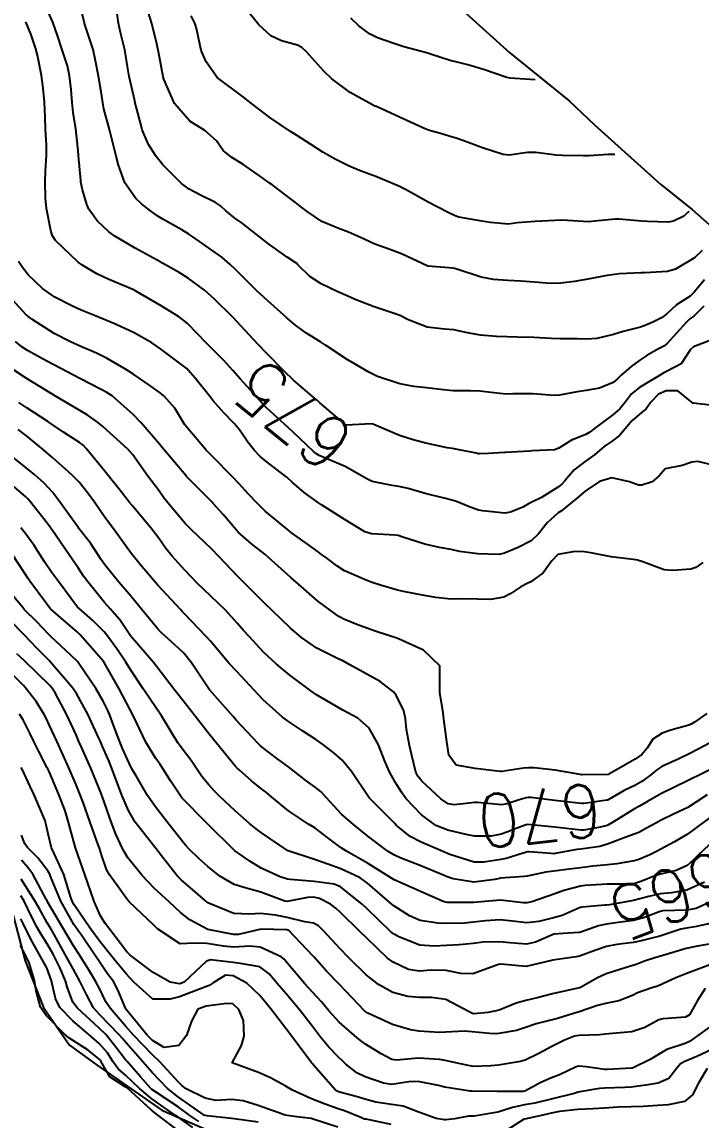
# Model space of a CAD drawing. Header units: metres. Extents: x 292545 to 299085, y 7450245 to 7463078.
# Drawn here: x 296644.5 to 296695.5, y 7461569.7 to 7461652.2 of the extents above; entities that cross this region are included whole.
import ezdxf
from ezdxf.enums import TextEntityAlignment as Align

# ---------------------------------------------------------------- set-up
doc = ezdxf.new("R2010")
doc.units = ezdxf.units.M
for name, color, linetype in [('Area', 45, 'Continuous'), ('Cotas', 45, 'Continuous'), ('Curvas de Nivel 1m', 11, 'Continuous'), ('Curvas de Nivel 5m', 15, 'Continuous'), ('Hidrografia', 140, 'Continuous')]:
    doc.layers.add(name, color=color, linetype=linetype)
doc.styles.add('Style-STANDARD', font='STANDARD.shx')

msp = doc.modelspace()

# ---------------------------------------------------------------- linework, layer by layer
at = {"layer": 'Area'}
msp.add_polyline3d([(296631.439, 7461694.826, 684.726), (296632.29, 7461693.951, 685.247), (296644.932, 7461682.669, 691.686), (296649.201, 7461678.788, 692.856), (296663.211, 7461666.838, 682.436), (296668.718, 7461661.372, 682.287), (296674.05, 7461656.344, 686.156), (296681.163, 7461649.913, 685.356), (296685.62, 7461646.312, 681.636), (296687.512, 7461644.494, 683.196), (296692.501, 7461640.023, 680.466), (296694.862, 7461638.131, 679.416), (296697.853, 7461635.472, 678.546)], dxfattribs=at)
at = {"layer": 'Curvas de Nivel 1m', "flags": 128}
for points, elevation in [([(296695.733, 7461630.871), (296694.97, 7461630.129), (296694.681, 7461629.921), (296694.412, 7461629.638), (296692.947, 7461628.039), (296692.731, 7461627.876), (296692.314, 7461627.666), (296691.445, 7461627.165), (296690.93, 7461626.82), (296690.274, 7461626.335), (296689.52, 7461625.694), (296689.207, 7461625.4), (296688.907, 7461625.149), (296687.899, 7461624.711), (296686.901, 7461624.536), (296686.208, 7461624.429), (296684.897, 7461624.181), (296684.48, 7461624.171), (296682.898, 7461624.302), (296681.389, 7461624.284), (296680.898, 7461624.274), (296680.398, 7461624.308), (296678.903, 7461624.492), (296678.213, 7461624.521), (296676.903, 7461624.527), (296676.168, 7461624.593), (296674.906, 7461624.745), (296673.955, 7461624.832), (296672.91, 7461625.03), (296671.229, 7461625.604), (296670.92, 7461625.745), (296670.563, 7461625.924), (296668.932, 7461626.858), (296667.312, 7461627.956), (296666.945, 7461628.192), (296665.838, 7461628.863), (296664.958, 7461629.513), (296664.405, 7461629.996), (296662.982, 7461631.277), (296662.159, 7461632.018), (296661.004, 7461633.17), (296660.581, 7461633.608), (296660.136, 7461634.043), (296659.525, 7461634.559), (296659.026, 7461634.914), (296657.362, 7461636.077), (296657.045, 7461636.296), (296656.529, 7461636.604), (296655.056, 7461637.447), (296654.647, 7461637.695), (296654.087, 7461638.115), (296653.504, 7461638.56), (296653.071, 7461638.96), (296652.244, 7461640.138), (296651.771, 7461641.475), (296651.608, 7461642.145), (296651.132, 7461644.051), (296651.11, 7461644.127), (296651.107, 7461644.15), (296650.683, 7461645.691), (296650.591, 7461646.156), (296650.5, 7461646.819), (296650.267, 7461648.159), (296650.052, 7461649.304), (296649.86, 7461650.163), (296649.232, 7461652.109), (296649.213, 7461652.17), (296648.815, 7461653.742)], 677), ([(296695.774, 7461632.854), (296694.996, 7461631.924), (296694.704, 7461631.634), (296693.667, 7461630.965), (296692.973, 7461630.324), (296692.605, 7461630.027), (296691.902, 7461629.671), (296691.25, 7461629.387), (296690.959, 7461629.299), (296689.668, 7461628.981), (296688.953, 7461628.755), (296687.681, 7461628.45), (296686.95, 7461628.403), (296686.273, 7461628.414), (296684.95, 7461628.426), (296684.255, 7461628.452), (296682.95, 7461628.518), (296681.704, 7461628.542), (296680.951, 7461628.566), (296680.15, 7461628.609), (296678.952, 7461628.691), (296677.987, 7461628.868), (296676.956, 7461629.103), (296676.262, 7461629.156), (296674.957, 7461629.309), (296673.483, 7461629.885), (296672.967, 7461630.149), (296672.558, 7461630.307), (296670.976, 7461630.822), (296669.549, 7461631.37), (296668.988, 7461631.615), (296668.249, 7461631.947), (296666.999, 7461632.543), (296666.141, 7461633.109), (296665.252, 7461633.986), (296665.13, 7461634.104), (296665.015, 7461634.188), (296664.449, 7461634.565), (296663.028, 7461635.561), (296662.457, 7461636.016), (296661.049, 7461637.105), (296660.51, 7461637.49), (296659.834, 7461638.048), (296659.428, 7461638.416), (296659.069, 7461638.653), (296657.926, 7461639.219), (296657.079, 7461639.672), (296656.508, 7461640.086), (296655.104, 7461641.5), (296654.598, 7461642.108), (296654.016, 7461643.011), (296653.562, 7461644.124), (296653.467, 7461644.456), (296653.148, 7461645.666), (296653.031, 7461646.131), (296652.993, 7461646.294), (296652.57, 7461648.136), (296652.458, 7461648.869), (296652.248, 7461650.14), (296651.929, 7461651.436), (296651.785, 7461652.144), (296651.528, 7461653.869)], 678), ([(296689.033, 7461642.27), (296688.553, 7461642.267), (296687.11, 7461642.177), (296686.675, 7461642.168), (296685.109, 7461642.182), (296684.644, 7461642.22), (296683.113, 7461642.424), (296682.474, 7461642.418), (296681.109, 7461642.22), (296680.652, 7461642.263), (296679.117, 7461642.782), (296677.634, 7461643.326), (296677.129, 7461643.485), (296676.852, 7461643.566), (296675.941, 7461643.858), (296675.293, 7461644.026), (296675.135, 7461644.063), (296674.843, 7461644.166), (296673.143, 7461644.941), (296671.235, 7461645.826), (296671.152, 7461645.866), (296671.117, 7461645.875), (296671.026, 7461645.912), (296669.168, 7461646.916), (296667.791, 7461647.954), (296667.189, 7461648.523), (296666.505, 7461649.28), (296665.9, 7461649.98), (296665.537, 7461650.316), (296665.208, 7461650.486), (296664.015, 7461650.802), (296663.215, 7461651.189), (296662.307, 7461652.019), (296661.242, 7461653.325)], 681), ([(296696.257, 7461628.31), (296694.945, 7461627.811), (296694.734, 7461627.633), (296694.021, 7461626.549), (296692.918, 7461625.971), (296692.711, 7461625.867), (296692.387, 7461625.665), (296691.466, 7461625.115), (296690.904, 7461624.755), (296690.307, 7461624.278), (296689.833, 7461623.691), (296689.41, 7461623.172), (296688.883, 7461622.717), (296687.541, 7461621.72), (296687.172, 7461621.422), (296686.866, 7461621.242), (296685.786, 7461620.814), (296684.85, 7461620.216), (296684.525, 7461620.076), (296682.846, 7461619.998), (296682.634, 7461619.985), (296680.844, 7461619.887), (296680.763, 7461619.882), (296679.561, 7461619.813), (296678.886, 7461619.776), (296678.842, 7461619.777), (296678.807, 7461619.785), (296678.622, 7461619.823), (296676.848, 7461620.174), (296676.466, 7461620.237), (296674.854, 7461620.578), (296673.905, 7461620.832), (296672.862, 7461621.169), (296671.12, 7461621.916), (296670.946, 7461621.991), (296670.874, 7461622.018), (296670.752, 7461622.044), (296668.873, 7461621.94), (296666.889, 7461623.617), (296666.71, 7461623.782), (296666.5, 7461623.966), (296664.913, 7461625.314), (296664.204, 7461625.997), (296662.936, 7461627.285), (296662.23, 7461628.017), (296660.957, 7461629.405), (296660.658, 7461629.733), (296660.367, 7461630.039), (296658.983, 7461631.411), (296658.228, 7461632.068), (296657.002, 7461632.988), (296656.332, 7461633.416), (296655.072, 7461634.109), (296655.013, 7461634.143), (296654.946, 7461634.178), (296653.03, 7461635.245), (296651.504, 7461636.145), (296651.046, 7461636.469), (296650.184, 7461637.293), (296649.545, 7461638.173), (296649.395, 7461638.503), (296649.077, 7461639.614), (296648.957, 7461640.181), (296648.94, 7461640.326), (296648.765, 7461642.183), (296648.733, 7461642.567), (296648.562, 7461644.186), (296648.381, 7461645.417), (296648.29, 7461646.183), (296648.209, 7461647.142), (296648.097, 7461648.186), (296647.932, 7461648.931), (296647.517, 7461650.195), (296647.217, 7461651.14), (296646.837, 7461652.204), (296646.505, 7461652.942)], 676), ([(296695.596, 7461635.056), (296695.022, 7461634.518), (296693.603, 7461633.651), (296693.011, 7461633.488), (296691.298, 7461633.39), (296691.01, 7461633.384), (296689.4, 7461633.305), (296689.009, 7461633.261), (296688.472, 7461633.173), (296687.005, 7461632.909), (296686.007, 7461632.736), (296685.001, 7461632.6), (296684.184, 7461632.575), (296683.002, 7461632.669), (296681.984, 7461632.766), (296681.003, 7461632.812), (296679.944, 7461632.87), (296679.005, 7461633.051), (296677.184, 7461633.665), (296677.012, 7461633.712), (296676.894, 7461633.724), (296675.013, 7461633.87), (296673.022, 7461634.795), (296672.222, 7461635.1), (296671.029, 7461635.541), (296670.16, 7461635.929), (296669.04, 7461636.441), (296668.256, 7461636.736), (296667.052, 7461637.239), (296665.937, 7461637.977), (296665.452, 7461638.37), (296665.07, 7461638.668), (296663.279, 7461640.008), (296663.085, 7461640.152), (296662.619, 7461640.486), (296661.106, 7461641.55), (296660.286, 7461642.042), (296659.645, 7461642.579), (296659.125, 7461643.3), (296658.248, 7461644.069), (296657.14, 7461644.773), (296655.974, 7461646.092), (296655.18, 7461647.92), (296655.135, 7461648.101), (296654.815, 7461649.722), (296654.746, 7461650.107), (296654.63, 7461650.69), (296654.269, 7461652.114), (296654.029, 7461652.906)], 679), ([(296683.073, 7461647.89), (296681.185, 7461647.991), (296680.942, 7461648.046), (296679.191, 7461648.653), (296678.014, 7461649.013), (296677.197, 7461649.212), (296676.69, 7461649.34), (296675.202, 7461649.81), (296675.004, 7461649.872), (296673.208, 7461650.367), (296672.531, 7461650.576), (296671.214, 7461651.025), (296670.623, 7461651.325), (296669.827, 7461651.931), (296669.231, 7461652.5)], 682), ([(296696.835, 7461618.82), (296695.264, 7461619.201), (296694.838, 7461619.164), (296694.103, 7461618.908), (296692.833, 7461618.659), (296692.368, 7461618.124), (296691.84, 7461617.67), (296691.078, 7461617.42), (296690.82, 7461617.438), (296690.142, 7461617.687), (296688.826, 7461617.972), (296687.888, 7461617.714), (296686.816, 7461616.991), (296686.136, 7461616.41), (296685.344, 7461615.745), (296685.036, 7461615.511), (296684.797, 7461615.346), (296683.957, 7461614.591), (296683.316, 7461613.772), (296682.768, 7461613.244), (296681.797, 7461612.755), (296680.758, 7461612.315), (296680.338, 7461612.223), (296678.757, 7461612.267), (296677.372, 7461612.454), (296676.76, 7461612.586), (296675.872, 7461612.749), (296674.764, 7461612.989), (296673.13, 7461613.526), (296672.771, 7461613.649), (296672.556, 7461613.679), (296670.771, 7461613.762), (296670.268, 7461613.925), (296668.786, 7461614.833), (296667.017, 7461615.958), (296666.804, 7461616.096), (296665.718, 7461616.883), (296664.82, 7461617.663), (296664.431, 7461617.994), (296662.835, 7461619.228), (296662.413, 7461619.591), (296661.99, 7461620.023), (296661.488, 7461620.66), (296660.868, 7461621.577), (296660.491, 7461622.044), (296659.692, 7461622.859), (296658.89, 7461623.773), (296658.663, 7461624.062), (296657.526, 7461625.461), (296657.01, 7461626.079), (296656.924, 7461626.165), (296655.837, 7461627.002), (296654.939, 7461627.67), (296654.272, 7461628.117), (296652.95, 7461628.865), (296651.611, 7461629.489), (296650.959, 7461629.77), (296650.692, 7461629.886), (296649.97, 7461630.165), (296648.969, 7461630.579), (296648.264, 7461630.896), (296646.983, 7461631.561), (296646.072, 7461632.209), (296645.003, 7461633.233), (296644.553, 7461633.772), (296644.265, 7461634.231)], 674), ([(296695.654, 7461611.621), (296695.136, 7461611.237), (296694.745, 7461611.122), (296693.381, 7461611.013), (296692.744, 7461611.07), (296691.14, 7461611.676), (296690.754, 7461611.792), (296690.624, 7461611.811), (296688.756, 7461612.044), (296687.37, 7461612.332), (296686.76, 7461612.434), (296686.052, 7461612.445), (296684.758, 7461612.22), (296684.305, 7461611.757), (296683.67, 7461610.835), (296682.729, 7461610.17), (296682.464, 7461610.046), (296681.981, 7461609.787), (296681.234, 7461609.286), (296680.721, 7461609.019), (296679.697, 7461608.831), (296678.719, 7461608.874), (296677.659, 7461608.896), (296676.718, 7461608.869), (296675.602, 7461608.979), (296674.722, 7461609.147), (296673.172, 7461609.44), (296672.728, 7461609.534), (296671.438, 7461609.909), (296670.906, 7461610.089), (296670.735, 7461610.152), (296670.359, 7461610.301), (296668.744, 7461610.998), (296668.159, 7461611.361), (296667.387, 7461611.96), (296667.022, 7461612.233), (296666.757, 7461612.424), (296665.856, 7461613.066), (296664.772, 7461613.859), (296664.601, 7461613.992), (296662.795, 7461615.489), (296662.227, 7461616.019), (296661.542, 7461616.76), (296660.818, 7461617.557), (296660.346, 7461618.045), (296658.845, 7461619.547), (296658.369, 7461620.065), (296656.87, 7461621.822), (296656.755, 7461621.965), (296656.684, 7461622.083), (296656.005, 7461623.214), (296655.21, 7461624.105), (296654.897, 7461624.358), (296654.117, 7461624.905), (296652.917, 7461625.739), (296652.305, 7461626.136), (296650.931, 7461626.944), (296650.118, 7461627.346), (296648.94, 7461627.851), (296648.173, 7461628.188), (296646.949, 7461628.83), (296645.275, 7461629.901), (296644.962, 7461630.113), (296644.905, 7461630.164), (296644.845, 7461630.222), (296642.993, 7461632.25)], 673), ([(296695.958, 7461600.278), (296695.019, 7461599.626), (296694.77, 7461599.469), (296694.61, 7461599.413), (296693.238, 7461599.016), (296692.6, 7461598.798), (296691.899, 7461598.361), (296691.483, 7461597.671), (296691.062, 7461597.192), (296690.575, 7461596.851), (296688.596, 7461595.709), (296688.575, 7461595.697), (296686.624, 7461595.667), (296686.562, 7461595.671), (296686.173, 7461595.734), (296684.566, 7461596.033), (296682.987, 7461596.194), (296682.567, 7461596.196), (296682.19, 7461596.16), (296680.564, 7461595.924), (296680.437, 7461595.928), (296678.566, 7461596.151), (296677.117, 7461596.391), (296676.576, 7461597.141), (296676.476, 7461597.851), (296676.457, 7461597.979), (296676.207, 7461599.854), (296676.147, 7461600.325), (296675.911, 7461601.857), (296675.915, 7461602.582), (296675.913, 7461603.857), (296674.67, 7461605.028), (296672.803, 7461605.889), (296672.683, 7461605.927), (296671.185, 7461606.409), (296670.69, 7461606.586), (296669.673, 7461606.951), (296668.697, 7461607.36), (296668.323, 7461607.57), (296667.765, 7461607.954), (296666.715, 7461608.753), (296665.28, 7461609.985), (296664.738, 7461610.472), (296663.037, 7461612.007), (296662.755, 7461612.247), (296661.77, 7461613.032), (296660.772, 7461613.908), (296660.644, 7461614.041), (296659.628, 7461615.214), (296658.893, 7461616.059), (296658.804, 7461616.152), (296656.89, 7461618.079), (296656.824, 7461618.151), (296655.17, 7461620.105), (296655.032, 7461620.285), (296654.857, 7461620.51), (296653.467, 7461622.124), (296652.879, 7461622.745), (296651.306, 7461624.146), (296650.897, 7461624.4), (296650.419, 7461624.639), (296648.911, 7461625.413), (296647.445, 7461626.195), (296646.926, 7461626.467), (296646.385, 7461626.749), (296644.936, 7461627.54), (296644.527, 7461627.814), (296644.035, 7461628.234)], 672), ([(296696.146, 7461598.058), (296695.359, 7461597.622), (296694.579, 7461597.218), (296693.79, 7461596.856), (296692.569, 7461596.285), (296692.189, 7461596.041), (296691.744, 7461595.668), (296691.073, 7461595.157), (296690.551, 7461594.87), (296689.756, 7461594.481), (296688.534, 7461593.787), (296688.48, 7461593.765), (296688.102, 7461593.714), (296686.739, 7461593.519), (296686.531, 7461593.514), (296684.543, 7461593.75), (296682.736, 7461593.968), (296682.545, 7461593.978), (296682.374, 7461593.952), (296681.853, 7461593.787), (296680.87, 7461593.464), (296680.537, 7461593.418), (296678.766, 7461593.592), (296678.54, 7461593.596), (296676.97, 7461593.41), (296676.538, 7461593.495), (296675.975, 7461593.856), (296674.556, 7461595.186), (296674.251, 7461595.566), (296674.112, 7461595.877), (296673.804, 7461597.111), (296673.633, 7461597.884), (296673.408, 7461599.081), (296673.324, 7461599.889), (296673.209, 7461600.481), (296672.631, 7461601.66), (296672.532, 7461601.791), (296672.431, 7461601.893), (296671.42, 7461602.688), (296670.645, 7461603.111), (296669.138, 7461603.935), (296668.657, 7461604.204), (296668.168, 7461604.44), (296666.671, 7461605.19), (296665.515, 7461605.982), (296664.69, 7461606.689), (296663.309, 7461608.004), (296662.712, 7461608.588), (296661.272, 7461610.032), (296661, 7461610.3), (296660.738, 7461610.56), (296659.341, 7461612.054), (296658.759, 7461612.651), (296657.247, 7461614.075), (296656.78, 7461614.546), (296655.468, 7461616.1), (296655.19, 7461616.488), (296654.812, 7461617.025), (296653.986, 7461618.118), (296652.847, 7461619.709), (296652.47, 7461620.134), (296650.867, 7461621.574), (296650.566, 7461621.851), (296650.192, 7461622.16), (296649.414, 7461622.707), (296648.882, 7461623.041), (296646.93, 7461624.2), (296646.893, 7461624.222), (296646.846, 7461624.248), (296644.911, 7461625.406), (296643.658, 7461626.239)], 671), ([(296695.985, 7461594.175), (296695.175, 7461593.63), (296694.529, 7461593.224), (296693.459, 7461592.715), (296692.519, 7461592.259), (296692.13, 7461592.051), (296691.429, 7461591.671), (296690.839, 7461591.347), (296690.508, 7461591.204), (296689.747, 7461590.934), (296688.5, 7461590.458), (296687.917, 7461590.298), (296686.497, 7461590.09), (296686.178, 7461590.051), (296684.563, 7461589.749), (296684.503, 7461589.74), (296684.272, 7461589.753), (296682.607, 7461589.891), (296682.494, 7461589.891), (296682.406, 7461589.868), (296682.172, 7461589.783), (296680.892, 7461589.391), (296680.486, 7461589.313), (296679.201, 7461589.101), (296678.482, 7461589.1), (296676.662, 7461589.676), (296676.491, 7461589.75), (296676.243, 7461589.852), (296674.5, 7461590.605), (296673.671, 7461591.049), (296672.628, 7461591.898), (296672.515, 7461592.013), (296670.623, 7461593.919), (296670.544, 7461594.019), (296669.28, 7461595.933), (296668.571, 7461596.763), (296667.939, 7461597.312), (296667.096, 7461597.962), (296666.588, 7461598.327), (296665.594, 7461598.984), (296664.607, 7461599.627), (296664.1, 7461599.995), (296662.626, 7461601.295), (296662.282, 7461601.668), (296661.97, 7461602.02), (296660.654, 7461603.421), (296660.092, 7461604.046), (296658.679, 7461605.707), (296658.367, 7461606.063), (296656.7, 7461607.799), (296656.559, 7461607.939), (296656.423, 7461608.084), (296654.73, 7461609.918), (296654.561, 7461610.112), (296653.538, 7461611.329), (296652.866, 7461612.129), (296652.754, 7461612.276), (296651.393, 7461614.144), (296650.785, 7461614.985), (296649.961, 7461616.163), (296649.474, 7461616.835), (296648.818, 7461617.647), (296648.299, 7461618.185), (296646.842, 7461619.495), (296646.003, 7461620.209), (296644.862, 7461621.129), (296644.236, 7461621.599)], 669), ([(296696.524, 7461592.713), (296695.083, 7461591.631), (296694.509, 7461591.221), (296693.522, 7461590.631), (296692.497, 7461590.08), (296692.223, 7461589.936), (296691.669, 7461589.668), (296690.844, 7461589.32), (296690.486, 7461589.2), (296689.199, 7461588.982), (296688.481, 7461588.914), (296687.401, 7461588.799), (296686.477, 7461588.695), (296685.63, 7461588.584), (296684.473, 7461588.445), (296683.862, 7461588.37), (296682.467, 7461588.066), (296682.226, 7461588.023), (296680.465, 7461587.909), (296680.372, 7461587.893), (296680.039, 7461587.806), (296678.461, 7461587.612), (296676.904, 7461587.846), (296676.465, 7461587.998), (296676.221, 7461588.098), (296674.478, 7461588.845), (296672.935, 7461589.445), (296672.489, 7461589.635), (296672.03, 7461589.905), (296670.504, 7461591.068), (296669.413, 7461591.931), (296668.525, 7461592.714), (296667.37, 7461593.958), (296666.984, 7461594.4), (296666.551, 7461594.756), (296665.832, 7461595.253), (296664.883, 7461595.987), (296664.565, 7461596.235), (296663.64, 7461596.931), (296662.58, 7461597.735), (296662.429, 7461597.86), (296662.268, 7461598.015), (296660.609, 7461599.772), (296660.372, 7461600.042), (296658.633, 7461602.027), (296658.609, 7461602.06), (296658.556, 7461602.139), (296657.262, 7461604.074), (296656.67, 7461604.798), (296656.012, 7461605.425), (296655.246, 7461606.102), (296654.957, 7461606.377), (296654.689, 7461606.676), (296653.503, 7461608.122), (296652.717, 7461609.057), (296651.8, 7461610.139), (296650.746, 7461611.456), (296650.456, 7461611.86), (296650.274, 7461612.157), (296649.679, 7461613.083), (296648.804, 7461614.18), (296648.774, 7461614.22), (296647.352, 7461616.195), (296646.81, 7461616.894), (296646.195, 7461617.588), (296645.49, 7461618.213), (296644.831, 7461618.738), (296642.948, 7461620.249)], 668), ([(296696.504, 7461590.752), (296695.298, 7461589.628), (296694.894, 7461589.226), (296694.481, 7461588.868), (296693.646, 7461588.478), (296692.471, 7461588.204), (296692.055, 7461588.078), (296691.06, 7461587.674), (296690.617, 7461587.523), (296690.461, 7461587.48), (296690.234, 7461587.457), (296688.46, 7461587.447), (296686.826, 7461587.36), (296686.459, 7461587.31), (296685.216, 7461586.982), (296684.452, 7461586.695), (296682.814, 7461586.142), (296682.446, 7461586.047), (296682.174, 7461586.054), (296680.447, 7461586.254), (296678.715, 7461586.095), (296678.445, 7461586.072), (296678.207, 7461586.071), (296676.445, 7461586.085), (296676.156, 7461586.143), (296674.453, 7461586.902), (296673.787, 7461587.211), (296672.462, 7461587.786), (296672.261, 7461587.902), (296670.48, 7461589.04), (296668.904, 7461589.936), (296668.495, 7461590.192), (296667.498, 7461590.95), (296666.51, 7461591.68), (296666.049, 7461591.975), (296664.528, 7461592.969), (296663.282, 7461594.003), (296662.883, 7461594.343), (296662.549, 7461594.603), (296661.758, 7461595.225), (296660.825, 7461596.036), (296660.687, 7461596.161), (296660.565, 7461596.287), (296659.122, 7461598.055), (296658.593, 7461598.719), (296657.525, 7461600.071), (296656.624, 7461601.233), (296656.26, 7461601.716), (296655.962, 7461602.09), (296654.658, 7461603.789), (296654.399, 7461604.113), (296652.683, 7461606.107), (296651.869, 7461607.317), (296651.139, 7461608.146), (296650.71, 7461608.611), (296649.46, 7461610.169), (296649.154, 7461610.59), (296648.743, 7461611.21), (296648.074, 7461612.187), (296646.772, 7461614.099), (296646.733, 7461614.161), (296646.703, 7461614.201), (296646.413, 7461614.571), (296645.113, 7461616.225), (296644.968, 7461616.391), (296644.806, 7461616.542), (296643.907, 7461617.327)], 667), ([(296695.773, 7461587.62), (296694.457, 7461587.009), (296693.309, 7461586.797), (296692.454, 7461586.723), (296691.588, 7461586.532), (296690.449, 7461586.241), (296688.64, 7461585.902), (296688.445, 7461585.881), (296688.282, 7461585.875), (296686.585, 7461585.729), (296686.458, 7461585.714), (296686.443, 7461585.713), (296685.082, 7461585.098), (296684.435, 7461584.918), (296683.325, 7461584.66), (296682.431, 7461584.553), (296681.574, 7461584.646), (296680.433, 7461584.771), (296679.328, 7461584.713), (296678.431, 7461584.593), (296677.746, 7461584.521), (296676.429, 7461584.497), (296675.753, 7461584.533), (296674.432, 7461584.731), (296673.63, 7461585.077), (296672.442, 7461585.829), (296672.346, 7461585.901), (296670.459, 7461587.527), (296669.909, 7461587.926), (296668.473, 7461588.618), (296667.486, 7461588.958), (296666.486, 7461589.31), (296664.52, 7461589.963), (296664.493, 7461589.97), (296664.457, 7461589.99), (296662.506, 7461591.319), (296662.107, 7461591.614), (296661.611, 7461592.024), (296660.527, 7461592.977), (296659.372, 7461594.052), (296658.957, 7461594.466), (296658.551, 7461594.912), (296658.041, 7461595.551), (296657.68, 7461596.073), (296657.229, 7461596.74), (296656.578, 7461597.605), (296656.374, 7461597.876), (296656.236, 7461598.085), (296655.665, 7461599.026), (296655.009, 7461600.104), (296654.844, 7461600.335), (296654.618, 7461600.641), (296653.617, 7461602.12), (296652.655, 7461603.601), (296652.317, 7461604.135), (296651.655, 7461605.128), (296650.904, 7461606.157), (296650.808, 7461606.282), (296650.686, 7461606.418), (296649.809, 7461607.278), (296648.787, 7461608.179), (296648.704, 7461608.268), (296647.261, 7461610.195), (296646.74, 7461610.899), (296646.205, 7461611.666), (296645.86, 7461612.213), (296645.431, 7461612.892), (296644.769, 7461613.813), (296644.436, 7461614.233)], 666), ([(296696.432, 7461584.565), (296695.055, 7461584.257), (296694.428, 7461584.164), (296693.993, 7461584.078), (296692.721, 7461583.657), (296692.504, 7461583.577), (296692.421, 7461583.557), (296690.915, 7461583.175), (296690.414, 7461583.077), (296689.189, 7461582.92), (296688.409, 7461582.769), (296687.616, 7461582.507), (296686.398, 7461582.056), (296686.136, 7461581.994), (296684.393, 7461581.75), (296682.388, 7461581.279), (296680.755, 7461581.43), (296680.389, 7461581.457), (296679.834, 7461581.255), (296678.382, 7461580.714), (296677.481, 7461580.74), (296676.384, 7461580.979), (296675.255, 7461580.991), (296674.384, 7461580.933), (296673.561, 7461581.058), (296672.39, 7461581.588), (296671.973, 7461581.904), (296670.415, 7461583.392), (296669.863, 7461583.926), (296668.437, 7461585.326), (296668.121, 7461585.626), (296667.693, 7461585.951), (296666.862, 7461586.379), (296666.45, 7461586.469), (296665.967, 7461586.458), (296664.445, 7461586.153), (296664.266, 7461586.171), (296662.456, 7461586.854), (296661.294, 7461587.194), (296660.464, 7461587.424), (296659.381, 7461588.051), (296658.48, 7461588.772), (296657.797, 7461589.382), (296657.074, 7461590.081), (296656.796, 7461590.386), (296656.5, 7461590.764), (296655.46, 7461592.101), (296654.53, 7461593.281), (296653.962, 7461594.116), (296653.093, 7461595.589), (296652.779, 7461596.128), (296652.567, 7461596.536), (296652.078, 7461597.638), (296651.872, 7461598.141), (296651.419, 7461599.329), (296651.128, 7461600.152), (296650.973, 7461600.512), (296650.623, 7461601.212), (296650.076, 7461602.166), (296648.802, 7461604.038), (296648.698, 7461604.18), (296648.663, 7461604.221), (296648.21, 7461604.642), (296646.682, 7461606.066), (296646.616, 7461606.135), (296646.549, 7461606.202), (296645.645, 7461607.168), (296644.702, 7461608.102), (296644.58, 7461608.231), (296643.884, 7461609.07)], 664), ([(296696.414, 7461582.99), (296695.242, 7461582.796), (296694.408, 7461582.618), (296693.654, 7461582.398), (296692.399, 7461582.034), (296692.11, 7461581.95), (296691.259, 7461581.671), (296690.637, 7461581.431), (296690.39, 7461581.341), (296689.885, 7461581.185), (296688.383, 7461580.711), (296687.698, 7461580.398), (296686.524, 7461579.728), (296686.424, 7461579.678), (296686.372, 7461579.659), (296686.274, 7461579.633), (296684.367, 7461579.208), (296683.221, 7461578.915), (296682.362, 7461578.729), (296681.626, 7461578.522), (296680.355, 7461578.004), (296679.534, 7461577.812), (296678.45, 7461577.729), (296678.352, 7461577.739), (296678.145, 7461577.832), (296676.362, 7461578.786), (296675.276, 7461578.948), (296674.364, 7461578.941), (296673.51, 7461579.028), (296672.367, 7461579.33), (296671.291, 7461579.911), (296670.38, 7461580.65), (296669.072, 7461581.933), (296668.403, 7461582.622), (296667.164, 7461583.959), (296666.793, 7461584.331), (296666.428, 7461584.516), (296665.773, 7461584.633), (296664.432, 7461584.946), (296663.563, 7461585.132), (296662.435, 7461585.261), (296661.626, 7461585.214), (296660.435, 7461585.262), (296658.49, 7461586.06), (296658.443, 7461586.089), (296658.283, 7461586.225), (296656.468, 7461587.795), (296656.179, 7461588.093), (296655.01, 7461589.583), (296654.606, 7461590.109), (296654.494, 7461590.248), (296653.027, 7461592.125), (296652.526, 7461592.984), (296652.034, 7461594.138), (296651.618, 7461595.209), (296651.279, 7461596.149), (296651.079, 7461596.663), (296650.579, 7461597.792), (296650.413, 7461598.162), (296650.277, 7461598.474), (296649.501, 7461600.171), (296648.629, 7461601.783), (296648.348, 7461602.183), (296646.662, 7461604.14), (296646.61, 7461604.201), (296645.651, 7461605.193), (296644.683, 7461606.191), (296644.641, 7461606.23), (296642.702, 7461608.193)], 663), ([(296696.179, 7461581.401), (296694.384, 7461580.728), (296693.616, 7461580.412), (296692.375, 7461579.85), (296692.237, 7461579.798), (296691.81, 7461579.666), (296690.754, 7461579.289), (296690.364, 7461579.098), (296689.355, 7461578.698), (296688.355, 7461578.497), (296687.735, 7461578.333), (296686.354, 7461577.86), (296685.948, 7461577.736), (296684.733, 7461577.369), (296684.346, 7461577.266), (296683.141, 7461576.972), (296682.337, 7461576.689), (296681.654, 7461576.466), (296680.329, 7461576.235), (296679.917, 7461576.218), (296678.331, 7461576.355), (296677.752, 7461576.415), (296676.33, 7461576.331), (296675.878, 7461576.307), (296674.331, 7461576.408), (296673.708, 7461576.504), (296672.338, 7461576.92), (296670.497, 7461577.772), (296670.352, 7461577.857), (296670.275, 7461577.921), (296668.373, 7461579.915), (296667.376, 7461580.948), (296666.466, 7461581.969), (296666.394, 7461582.054), (296664.564, 7461583.989), (296664.423, 7461584.033), (296662.469, 7461584.065), (296662.423, 7461584.063), (296662.249, 7461584.022), (296660.784, 7461583.67), (296660.417, 7461583.664), (296658.49, 7461584.059), (296658.423, 7461584.079), (296657.126, 7461584.776), (296656.435, 7461585.321), (296655.606, 7461586.098), (296654.459, 7461587.162), (296653.563, 7461588.119), (296652.486, 7461589.446), (296652.217, 7461589.861), (296652.08, 7461590.136), (296651.583, 7461591.223), (296651.211, 7461592.15), (296650.542, 7461594.072), (296650.509, 7461594.16), (296650.49, 7461594.214), (296649.704, 7461596.169), (296648.997, 7461597.758), (296648.804, 7461598.178), (296648.59, 7461598.677), (296647.893, 7461600.187), (296647.007, 7461601.818), (296646.761, 7461602.199), (296646.635, 7461602.353), (296644.722, 7461604.229), (296644.693, 7461604.259), (296644.663, 7461604.287), (296644.145, 7461604.758)], 662), ([(296695.836, 7461579.618), (296695.263, 7461578.722), (296694.638, 7461577.636), (296694.341, 7461577.467), (296692.652, 7461577.345), (296692.339, 7461577.267), (296691.302, 7461576.702), (296690.33, 7461576.368), (296688.863, 7461576.236), (296688.328, 7461576.187), (296687.902, 7461576.141), (296686.328, 7461576.097), (296686.02, 7461576.042), (296685.272, 7461575.746), (296684.318, 7461575.26), (296683.345, 7461574.738), (296682.307, 7461574.232), (296681.962, 7461574.128), (296680.303, 7461573.854), (296679.726, 7461573.809), (296678.359, 7461573.772), (296678.302, 7461573.778), (296678.036, 7461573.833), (296676.306, 7461574.203), (296675.883, 7461574.279), (296674.308, 7461574.387), (296672.652, 7461574.241), (296672.307, 7461574.282), (296671.499, 7461574.72), (296670.318, 7461575.444), (296670.043, 7461575.647), (296669.687, 7461575.926), (296668.34, 7461577.083), (296667.573, 7461577.952), (296667.014, 7461578.615), (296666.366, 7461579.313), (296665.764, 7461579.976), (296664.389, 7461581.608), (296664.213, 7461581.815), (296663.995, 7461581.996), (296662.404, 7461582.728), (296661.644, 7461582.788), (296660.403, 7461582.728), (296659.649, 7461582.803), (296658.407, 7461583.009), (296657.46, 7461583.022), (296656.406, 7461582.979), (296654.69, 7461584.107), (296654.425, 7461584.366), (296652.571, 7461586.129), (296652.445, 7461586.275), (296651.103, 7461588.151), (296650.88, 7461588.557), (296650.488, 7461589.661), (296650.337, 7461590.162), (296650.255, 7461590.402), (296649.62, 7461592.169), (296649.11, 7461593.598), (296648.897, 7461594.176), (296648.551, 7461595.033), (296648.053, 7461596.185), (296647.624, 7461597.138), (296647.145, 7461598.194), (296646.601, 7461599.374), (296646.337, 7461599.931), (296646.189, 7461600.206), (296645.581, 7461601.174), (296644.777, 7461602.228), (296644.635, 7461602.383), (296642.719, 7461604.249)], 661), ([(296696.317, 7461575.048), (296695.202, 7461574.517), (296694.308, 7461574.126), (296693.983, 7461573.966), (296693.691, 7461573.646), (296693.091, 7461572.852), (296692.286, 7461572.521), (296691.559, 7461572.392), (296690.281, 7461572.216), (296689.79, 7461572.178), (296688.279, 7461572.126), (296687.889, 7461572.104), (296686.274, 7461571.821), (296686.206, 7461571.799), (296685.992, 7461571.734), (296684.268, 7461571.316), (296683.036, 7461571.002), (296682.264, 7461570.871), (296681.36, 7461570.691), (296680.258, 7461570.34), (296678.47, 7461570.041), (296678.255, 7461570.042), (296678.05, 7461570.037), (296677.019, 7461569.842), (296676.353, 7461569.748), (296676.252, 7461569.753), (296675.616, 7461569.856), (296674.258, 7461570.361), (296673.158, 7461570.782), (296672.263, 7461570.906), (296671.086, 7461571.09), (296670.267, 7461571.319), (296669.797, 7461571.456), (296668.282, 7461571.856), (296668.087, 7461571.952), (296666.629, 7461573.638), (296666.346, 7461573.97), (296666.328, 7461573.994), (296666.303, 7461574.02), (296664.811, 7461575.985), (296664.332, 7461576.626), (296663.266, 7461578.006), (296662.852, 7461578.507), (296662.364, 7461579.107), (296661.422, 7461580.03), (296660.378, 7461580.579), (296659.811, 7461580.613), (296658.892, 7461580.055), (296658.591, 7461579.838), (296658.37, 7461579.758), (296657.858, 7461579.558), (296656.362, 7461579.002), (296655.648, 7461578.809), (296654.36, 7461578.83), (296652.888, 7461580.125), (296652.379, 7461580.694), (296651.712, 7461581.466), (296651.175, 7461582.148), (296650.407, 7461583.121), (296649.63, 7461584.168), (296648.44, 7461585.908), (296648.285, 7461586.182), (296648.186, 7461586.444), (296647.666, 7461588.188), (296646.931, 7461589.753), (296646.741, 7461590.198), (296646.503, 7461591.24), (296646.326, 7461592.017), (296646.266, 7461592.204), (296646.092, 7461592.634), (296645.405, 7461594.217), (296645.131, 7461594.803), (296644.561, 7461596.035), (296644.461, 7461596.231)], 659), ([(296672.248, 7461569.416), (296670.373, 7461569.797), (296670.252, 7461569.817), (296670.172, 7461569.841), (296669.973, 7461569.924), (296668.735, 7461570.42), (296668.263, 7461570.592), (296667.289, 7461570.938), (296666.273, 7461571.328), (296664.85, 7461571.984), (296664.286, 7461572.3), (296663.19, 7461572.905), (296662.296, 7461573.307), (296660.303, 7461574.04), (296661.016, 7461575.333), (296661.213, 7461576.031), (296661.166, 7461577.206), (296660.815, 7461578.035), (296660.357, 7461578.476), (296659.914, 7461578.488), (296658.355, 7461578.305), (296657.74, 7461578.069), (296657.245, 7461577.171), (296656.883, 7461576.082), (296656.315, 7461575.336), (296655.215, 7461575.2), (296654.319, 7461575.714), (296653.915, 7461576.114), (296652.352, 7461578.049), (296652.301, 7461578.131), (296651.735, 7461579.508), (296651.386, 7461580.145), (296650.959, 7461580.732), (296650.387, 7461581.55), (296649.982, 7461582.164), (296649.045, 7461583.542), (296648.6, 7461584.178), (296648.426, 7461584.438), (296647.446, 7461586.19), (296646.694, 7461587.973), (296646.605, 7461588.199), (296646.475, 7461588.455), (296645.717, 7461589.443), (296644.935, 7461590.223), (296644.744, 7461590.475), (296644.502, 7461591.145)], 658), ([(296668.245, 7461569.205), (296666.403, 7461569.817), (296666.252, 7461569.852), (296665.161, 7461569.981), (296664.255, 7461570.117), (296664.08, 7461570.168), (296662.265, 7461570.841), (296661.124, 7461571.178), (296660.271, 7461571.277), (296659.106, 7461571.216), (296658.273, 7461571.37), (296656.853, 7461572.081), (296656.524, 7461572.325), (296656.288, 7461572.578), (296654.887, 7461574.104), (296654.309, 7461574.673), (296652.902, 7461576.124), (296652.332, 7461576.761), (296651.136, 7461578.148), (296650.829, 7461578.625), (296650.367, 7461579.574), (296650.058, 7461580.163), (296649.581, 7461580.968), (296648.809, 7461582.176), (296648.403, 7461582.826), (296647.599, 7461584.188), (296646.442, 7461586.142), (296646.421, 7461586.179), (296646.409, 7461586.201), (296646.357, 7461586.288), (296645.339, 7461588.217), (296644.976, 7461588.721), (296644.483, 7461589.271)], 657), ([(296662.249, 7461569.586), (296660.451, 7461569.838), (296660.251, 7461569.861), (296658.435, 7461570.058), (296658.253, 7461570.09), (296658.2, 7461570.115), (296656.273, 7461571.452), (296655.461, 7461572.098), (296654.295, 7461573.321), (296653.6, 7461574.117), (296652.317, 7461575.566), (296652.062, 7461575.876), (296651.836, 7461576.137), (296650.345, 7461577.655), (296649.904, 7461578.164), (296649.359, 7461579.174), (296648.879, 7461580.175), (296648.382, 7461581.086), (296647.776, 7461582.186), (296646.935, 7461583.675), (296646.631, 7461584.198), (296646.426, 7461584.553), (296645.839, 7461585.611), (296645.499, 7461586.214), (296644.467, 7461587.841)], 656), ([(296657.357, 7461569.186), (296656.252, 7461569.95), (296656.064, 7461570.092), (296654.271, 7461571.322), (296653.36, 7461572.119), (296652.293, 7461573.102), (296651.747, 7461573.588), (296651.358, 7461574.144), (296650.941, 7461574.783), (296650.316, 7461575.49), (296649.558, 7461576.168), (296648.338, 7461577.193), (296647.36, 7461578.195), (296647.031, 7461578.871), (296646.733, 7461580.196), (296646.387, 7461581.162), (296645.825, 7461582.209), (296645.305, 7461583.11), (296644.745, 7461584.225), (296644.644, 7461584.445), (296644.429, 7461584.858)], 654), ([(296656.242, 7461568.95), (296654.722, 7461570.105), (296654.258, 7461570.474), (296652.439, 7461572.128), (296652.284, 7461572.236), (296651.13, 7461572.986), (296650.441, 7461574.158), (296650.391, 7461574.246), (296650.305, 7461574.338), (296649.502, 7461574.977), (296648.319, 7461575.739), (296648.041, 7461575.905), (296647.725, 7461576.189), (296646.343, 7461577.582), (296645.913, 7461578.214), (296645.593, 7461579.44), (296645.467, 7461580.214), (296645.055, 7461581.558), (296644.734, 7461582.225), (296644.619, 7461582.441), (296644.409, 7461582.84)], 653), ([(296695.971, 7461573.615), (296695.361, 7461572.55), (296694.872, 7461571.631), (296694.268, 7461571.135), (296693.046, 7461570.871), (296692.265, 7461570.827), (296691.18, 7461570.754), (296690.263, 7461570.73), (296689.277, 7461570.709), (296688.262, 7461570.64), (296687.397, 7461570.583), (296686.261, 7461570.536), (296684.899, 7461570.39), (296684.258, 7461570.255), (296683.857, 7461570.164), (296682.253, 7461569.813), (296682.228, 7461569.806), (296682.184, 7461569.781), (296681.008, 7461569.029)], 658)]:
    msp.add_lwpolyline(points, dxfattribs=dict(at, elevation=elevation))
at = {"layer": 'Curvas de Nivel 5m', "flags": 128}
for points, elevation in [([(296694.613, 7461637.97), (296694.567, 7461637.968), (296694.499, 7461637.92), (296694.236, 7461637.638), (296693.449, 7461637.254), (296693.056, 7461637.188), (296691.503, 7461637.226), (296691.056, 7461637.249), (296689.357, 7461637.399), (296689.059, 7461637.407), (296687.527, 7461637.251), (296687.055, 7461637.199), (296685.498, 7461637.304), (296685.057, 7461637.337), (296683.566, 7461637.254), (296683.055, 7461637.24), (296681.714, 7461637.129), (296681.052, 7461637.045), (296679.715, 7461637.152), (296679.055, 7461637.267), (296677.329, 7461637.567), (296677.06, 7461637.663), (296676.68, 7461637.846), (296675.606, 7461638.4), (296675.071, 7461638.673), (296673.335, 7461639.633), (296673.082, 7461639.767), (296673.002, 7461639.811), (296672.816, 7461639.893), (296671.093, 7461640.615), (296670.002, 7461641.024), (296669.105, 7461641.391), (296667.982, 7461641.951), (296667.118, 7461642.449), (296666.197, 7461643.047), (296665.13, 7461643.724), (296664.694, 7461643.994), (296663.143, 7461645.036), (296661.853, 7461646.023), (296661.161, 7461646.569), (296659.183, 7461648.06), (296658.357, 7461649.231), (296657.987, 7461650.072), (296657.663, 7461651.639), (296657.532, 7461652.077), (296657.239, 7461652.676)], 680), ([(296696.89, 7461623.355), (296694.938, 7461623.584), (296694.893, 7461623.594), (296694.871, 7461623.609), (296694.853, 7461623.631), (296693.777, 7461624.522), (296692.902, 7461624.527), (296692.311, 7461624.253), (296691.755, 7461623.671), (296691.407, 7461623.156), (296690.883, 7461622.726), (296690.314, 7461622.25), (296689.833, 7461621.69), (296689.401, 7461621.159), (296688.859, 7461620.772), (296688.235, 7461620.326), (296687.522, 7461619.72), (296686.838, 7461619.22), (296685.993, 7461618.577), (296685.282, 7461617.745), (296685.069, 7461617.499), (296684.818, 7461617.299), (296683.543, 7461616.501), (296682.807, 7461616.141), (296682.565, 7461616.023), (296682.14, 7461615.787), (296681.197, 7461615.396), (296680.796, 7461615.334), (296679.119, 7461615.496), (296678.799, 7461615.564), (296678.056, 7461615.831), (296677.163, 7461616.202), (296676.807, 7461616.302), (296676.22, 7461616.444), (296674.812, 7461616.815), (296673.529, 7461617.169), (296672.817, 7461617.335), (296672.328, 7461617.407), (296670.821, 7461617.705), (296670.37, 7461617.925), (296668.832, 7461618.805), (296667.328, 7461619.465), (296666.84, 7461619.656), (296666.654, 7461619.776), (296666.427, 7461619.966), (296664.865, 7461621.447), (296664.272, 7461621.996), (296662.885, 7461623.251), (296662.515, 7461623.642), (296662.183, 7461624.017), (296660.914, 7461625.42), (296660.363, 7461626.038), (296659.676, 7461626.795), (296658.938, 7461627.539), (296658.403, 7461628.065), (296656.958, 7461629.567), (296656.687, 7461629.811), (296656.282, 7461630.09), (296654.975, 7461630.91), (296653.132, 7461631.988), (296652.992, 7461632.061), (296652.85, 7461632.131), (296651.001, 7461632.914), (296650.143, 7461633.301), (296649.011, 7461633.971), (296648.738, 7461634.183), (296647.037, 7461635.819), (296646.8, 7461636.202), (296646.697, 7461636.552), (296646.377, 7461638.207), (296646.294, 7461638.985), (296646.259, 7461640.208), (296646.292, 7461641.01), (296646.368, 7461642.207), (296646.361, 7461642.968), (296646.301, 7461644.208), (296646.269, 7461645.082), (296646.211, 7461646.209), (296646.122, 7461647.257), (296645.99, 7461648.212), (296645.687, 7461649.726), (296645.556, 7461650.216), (296645.219, 7461651.265), (296644.804, 7461652.226)], 675), ([(296696.569, 7461596.235), (296695.324, 7461595.629), (296694.813, 7461595.382), (296694.557, 7461595.247), (296693.474, 7461594.726), (296692.542, 7461594.27), (296692.153, 7461594.049), (296691.505, 7461593.67), (296690.885, 7461593.321), (296690.527, 7461593.108), (296688.95, 7461592.136), (296688.515, 7461591.886), (296688.386, 7461591.839), (296687.809, 7461591.717), (296686.716, 7461591.523), (296686.511, 7461591.513), (296684.513, 7461591.75), (296682.515, 7461591.935), (296682.381, 7461591.915), (296682.03, 7461591.785), (296680.939, 7461591.365), (296680.507, 7461591.22), (296679.75, 7461591.056), (296678.505, 7461591.065), (296677.868, 7461591.191), (296676.509, 7461591.503), (296675.61, 7461591.859), (296674.525, 7461592.669), (296673.358, 7461593.888), (296673.012, 7461594.358), (296672.555, 7461595.121), (296672.12, 7461595.904), (296671.777, 7461596.702), (296671.305, 7461597.913), (296670.602, 7461599.17), (296669.741, 7461599.929), (296668.619, 7461600.528), (296667.713, 7461601.043), (296666.63, 7461601.685), (296666.209, 7461601.974), (296664.645, 7461603.158), (296663.601, 7461604.001), (296662.672, 7461604.876), (296662.132, 7461605.473), (296661.622, 7461606.026), (296661.168, 7461606.513), (296660.693, 7461607.055), (296659.807, 7461608.049), (296658.719, 7461609.1), (296657.676, 7461610.071), (296656.743, 7461611.051), (296656.26, 7461611.599), (296655.8, 7461612.094), (296655.317, 7461612.66), (296654.766, 7461613.461), (296654.286, 7461614.115), (296652.799, 7461615.892), (296652.607, 7461616.132), (296651.813, 7461617.14), (296651.005, 7461618.148), (296650.826, 7461618.369), (296649.349, 7461620.173), (296649.11, 7461620.43), (296648.857, 7461620.631), (296647.644, 7461621.413), (296646.87, 7461621.928), (296646.467, 7461622.204), (296644.883, 7461623.249), (296644.29, 7461623.632)], 670), ([(296696.449, 7461586.24), (296695.145, 7461585.629), (296694.442, 7461585.502), (296692.651, 7461585.448), (296692.44, 7461585.412), (296691.185, 7461584.923), (296690.433, 7461584.732), (296689.303, 7461584.568), (296688.43, 7461584.443), (296687.829, 7461584.316), (296686.424, 7461583.835), (296686.337, 7461583.818), (296685.173, 7461583.743), (296684.475, 7461583.697), (296684.422, 7461583.684), (296683.087, 7461583.095), (296682.411, 7461582.96), (296681.154, 7461583.051), (296680.413, 7461583.128), (296679.143, 7461583.088), (296678.41, 7461583.002), (296677.353, 7461582.897), (296676.408, 7461582.859), (296675.467, 7461582.799), (296674.408, 7461582.874), (296672.819, 7461583.492), (296672.42, 7461583.725), (296672.204, 7461583.902), (296670.44, 7461585.606), (296670.094, 7461585.923), (296668.456, 7461587.25), (296667.972, 7461587.462), (296666.468, 7461587.659), (296664.654, 7461587.804), (296664.47, 7461587.825), (296663.909, 7461587.996), (296662.48, 7461588.671), (296661.636, 7461589.174), (296660.492, 7461589.986), (296660.426, 7461590.041), (296658.512, 7461591.927), (296658.447, 7461591.996), (296658.389, 7461592.062), (296656.541, 7461593.952), (296656.427, 7461594.091), (296655.674, 7461595.219), (296655.133, 7461596.104), (296654.907, 7461596.446), (296654.571, 7461596.907), (296653.82, 7461598.118), (296653.127, 7461599.602), (296652.878, 7461600.127), (296652.618, 7461600.614), (296652.096, 7461601.607), (296651.813, 7461602.142), (296650.707, 7461604.114), (296650.679, 7461604.16), (296648.899, 7461606.178), (296648.793, 7461606.288), (296648.685, 7461606.384), (296647.25, 7461607.642), (296646.702, 7461608.122), (296646.663, 7461608.161), (296646.626, 7461608.201), (296646.35, 7461608.564), (296645.118, 7461610.224), (296644.96, 7461610.451), (296644.739, 7461610.796), (296643.797, 7461612.24)], 665), ([(296696.335, 7461576.851), (296694.643, 7461575.635), (296694.322, 7461575.499), (296692.942, 7461575.028), (296692.313, 7461574.668), (296691.696, 7461574.279), (296690.477, 7461573.678), (296690.35, 7461573.631), (296690.302, 7461573.625), (296688.476, 7461573.531), (296688.3, 7461573.537), (296686.883, 7461573.724), (296686.303, 7461573.78), (296686.128, 7461573.733), (296684.899, 7461573.146), (296684.29, 7461572.897), (296683.493, 7461572.56), (296682.275, 7461571.912), (296682.172, 7461571.883), (296680.274, 7461571.879), (296680.197, 7461571.878), (296678.274, 7461571.916), (296678.186, 7461571.919), (296676.278, 7461572.219), (296675.81, 7461572.325), (296674.284, 7461572.639), (296673.567, 7461572.597), (296672.281, 7461572.412), (296671.683, 7461572.505), (296670.289, 7461572.997), (296669.664, 7461573.297), (296668.846, 7461573.942), (296668.558, 7461574.199), (296668.308, 7461574.428), (296667.569, 7461575.205), (296666.948, 7461575.961), (296666.335, 7461576.754), (296665.385, 7461577.98), (296664.365, 7461579.212), (296664.002, 7461579.629), (296663.694, 7461580), (296663.098, 7461580.727), (296662.385, 7461581.255), (296660.932, 7461581.49), (296660.388, 7461581.575), (296658.67, 7461581.777), (296658.389, 7461581.678), (296656.703, 7461580.085), (296656.372, 7461579.974), (296655.658, 7461580.097), (296654.38, 7461580.83), (296652.651, 7461582.127), (296652.397, 7461582.384), (296651.041, 7461584.151), (296650.783, 7461584.511), (296650.432, 7461585.089), (296649.951, 7461586.165), (296649.669, 7461586.954), (296649.255, 7461588.172), (296648.571, 7461590.1), (296648.548, 7461590.179), (296648.495, 7461590.366), (296648.003, 7461592.185), (296647.758, 7461592.954), (296647.29, 7461594.193), (296646.56, 7461595.928), (296646.47, 7461596.11), (296646.425, 7461596.202), (296645.779, 7461597.416), (296645.392, 7461598.218), (296645.136, 7461598.76), (296644.609, 7461599.806), (296644.328, 7461600.233)], 660), ([(296657.813, 7461569.631), (296657.141, 7461570.077), (296656.262, 7461570.719), (296654.471, 7461571.917), (296654.282, 7461572.045), (296654.211, 7461572.111), (296653.418, 7461572.992), (296652.42, 7461574.129), (296652.304, 7461574.273), (296651.496, 7461575.324), (296650.812, 7461576.153), (296650.33, 7461576.632), (296648.658, 7461578.177), (296648.357, 7461578.599), (296647.93, 7461579.748), (296647.786, 7461580.186), (296647.371, 7461581.208), (296646.87, 7461582.195), (296646.411, 7461582.974), (296645.94, 7461583.729), (296645.672, 7461584.211), (296645.25, 7461585.037), (296644.657, 7461586.227), (296644.448, 7461586.579)], 655)]:
    msp.add_lwpolyline(points, dxfattribs=dict(at, elevation=elevation))
at = {"layer": 'Hidrografia'}
msp.add_lwpolyline([(296609.43, 7461603.36), (296616.478, 7461603.36), (296621.639, 7461603.548), (296627.869, 7461603.234), (296632.667, 7461601.273), (296634.807, 7461599.576), (296636.821, 7461595.994), (296638.142, 7461593.543), (296640.471, 7461589.772), (296641.415, 7461587.572), (296643.874, 7461585.097), (296644.755, 7461581.703), (296646.14, 7461578.183), (296648.09, 7461575.355), (296650.104, 7461573.91), (296655.024, 7461570.486), (296658.485, 7461568.977)], dxfattribs=at)

# ---------------------------------------------------------------- texts
at = {"layer": 'Cotas', "style": 'Style-STANDARD'}
for s, rotation, p in [('675', 140.65798, (296664.903, 7461622.672, 675)), ('670', 186.08552, (296683.421, 7461592.603, 670)), ('665', 201.324, (296693.313, 7461586.625, 665))]:
    msp.add_text(s, height=4, rotation=rotation, dxfattribs=at).set_placement(p, align=Align.MIDDLE_CENTER)

doc.saveas('drawing.dxf')
